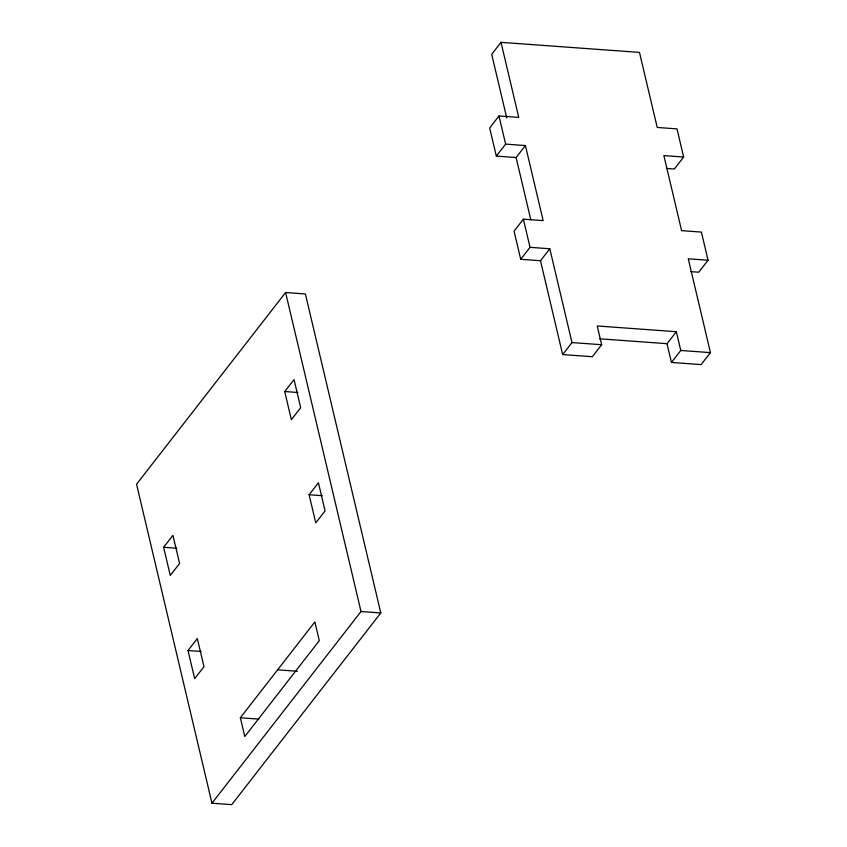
<?xml version="1.0" encoding="UTF-8"?>
<svg xmlns="http://www.w3.org/2000/svg" width="847" height="847" viewBox="0 0 847 847"><rect width="100%" height="100%" fill="white"/><g stroke="black" fill="none" stroke-linecap="round" stroke-linejoin="round"><path stroke-width="1.27" d="M285.608 292.522L136.558 484.219L211.962 803.21L231.739 804.65L380.79 612.953L305.386 293.962L285.608 292.522L361.013 611.513L211.962 803.21M666.42 168.437L674.339 169.019L683.656 157.034L676.997 128.882L657.219 127.452L639.474 52.398L501.011 42.35L491.705 54.335L506.739 117.934M163.609 547.3L172.926 535.315L179.585 563.467L170.268 575.441L163.609 547.3L176.801 548.253M284.719 391.536L294.036 379.562L300.685 407.703L291.368 419.689L284.719 391.536L297.9 392.5M501.011 42.35L518.756 117.405L498.978 115.975L489.661 127.95L496.321 156.102L516.098 157.531L525.415 145.557L505.627 144.117L496.321 156.102M188.013 650.507L197.319 638.522L203.979 666.663L194.662 678.648L188.013 650.507L201.194 651.459M309.113 494.743L318.43 482.769L325.079 510.91L315.762 522.895L309.113 494.743L322.294 495.707M525.415 145.557L543.149 220.612L523.372 219.172L514.055 231.157L520.714 259.298L540.492 260.738L549.809 248.753L530.031 247.324L520.714 259.298M240.347 717.758L314.872 621.91L319.308 640.671L244.783 736.53L240.347 717.758L258.811 719.103M683.656 157.034L663.868 155.594L681.613 230.659L701.39 232.089L708.05 260.241L688.272 258.801L710.442 352.627L701.136 364.602L671.459 362.452L680.776 350.467L676.34 331.706L597.22 325.968L601.656 344.729L592.339 356.714L562.673 354.565L571.99 342.58L549.809 248.753M708.05 260.241L698.733 272.215L690.824 271.643M671.459 362.452L667.023 343.691L676.34 331.706M599.771 338.811L667.023 343.691M571.99 342.58L601.656 344.729M680.776 350.467L710.442 352.627M361.013 611.513L380.79 612.953M277.615 669.839L297.392 671.269M516.098 157.531L530.836 219.871M540.492 260.738L562.673 354.565M498.978 115.975L505.627 144.117M523.372 219.172L530.031 247.324"/></g></svg>
